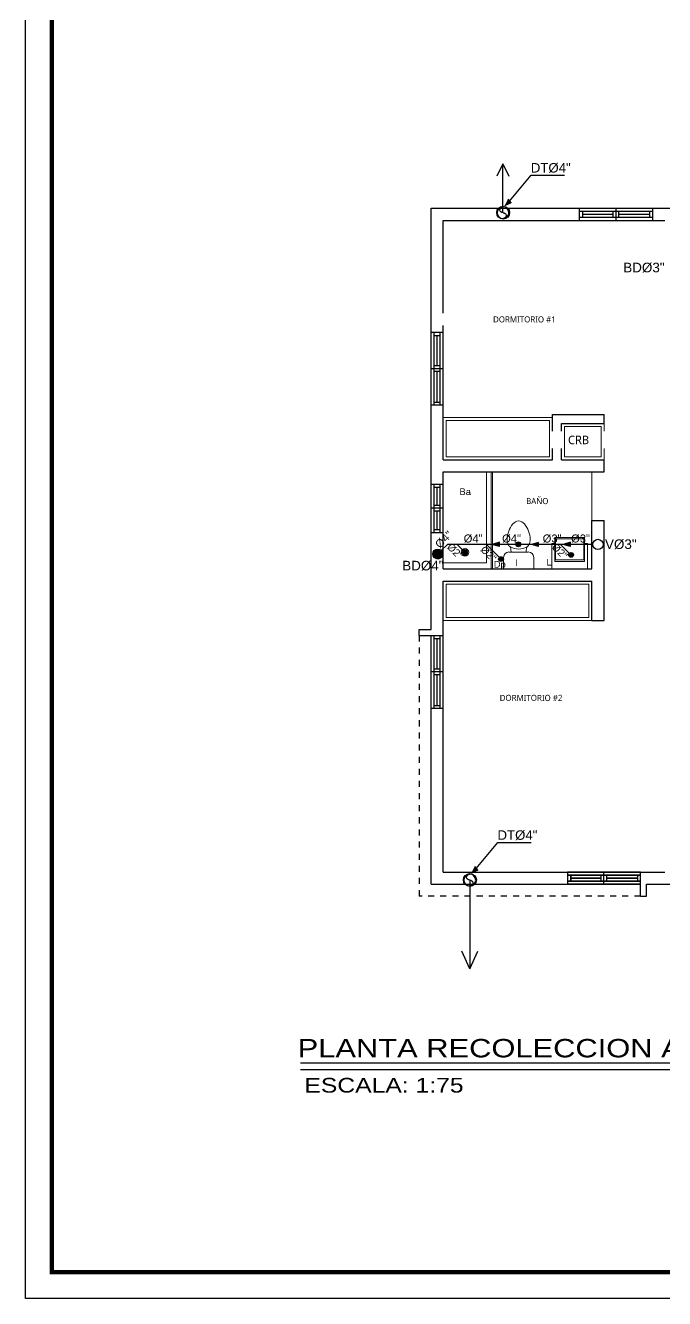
# Model space of a CAD drawing. Header units: feet. Extents: x 1019 to 2236, y -546 to 122.
# Drawn here: x 1054.27 to 1064.81, y 18.88 to 39.88 of the extents above; entities that cross this region are included whole.
import ezdxf

# ---------------------------------------------------------------- set-up
doc = ezdxf.new("R2010")
doc.units = ezdxf.units.FT
doc.header["$LTSCALE"] = 0.05
doc.header["$MEASUREMENT"] = 0
doc.linetypes.add('HIDDEN', pattern=[9.525, 6.35, -3.175])
for name, color, linetype, lineweight in [('A-WALL', 7, 'Continuous', 25), ('closet', 8, 'Continuous', 5), ('I-FURN', 8, 'Continuous', 0), ('P-SANR-FIXT', 8, 'Continuous', 9)]:
    doc.layers.add(name, color=color, linetype=linetype, lineweight=lineweight)
for name, color, linetype in [('AGUASNEGRAS', 4, 'Continuous'), ('ANNDTTEXT', 2, 'Continuous'), ('MARCO', 1, 'Continuous'), ('PERT-VENT', 8, 'Continuous'), ('TEXTO', 2, 'Continuous'), ('textos', 7, 'Continuous'), ('TEXXT', 2, 'Continuous'), ('TXT', 2, 'Continuous'), ('VUELO', 8, 'HIDDEN')]:
    doc.layers.add(name, color=color, linetype=linetype)
doc.styles.add('ads', font='trebuc.ttf', dxfattribs={"height": 0.14})
doc.styles.add('DAMIAN', font='arial.ttf', dxfattribs={"height": 0.12})

# ---------------------------------------------------------------- blocks, each defined once
blk = doc.blocks.new('bath_sink_6127 - bath_sink_6127-V2-Nivel 1')
at = {"layer": 'I-FURN'}
for p, q in [((0.293, 0.297), (-0.127, 0.297)), ((-0.127, 0.297), (-0.127, -0.29)), ((0.395, 0.244), (-0.005, 0.244)), ((-0.005, 0.244), (-0.005, -0.245)), ((0.025, -0.234), (0.025, 0.233)), ((0.025, 0.233), (0.369, 0.233)), ((0.293, 0.244), (0.293, 0.297)), ((0.369, 0.233), (0.369, -0.234)), ((0.395, -0.245), (0.395, 0.244)), ((0.293, -0.29), (-0.127, -0.29)), ((-0.005, -0.245), (0.395, -0.245)), ((0.369, -0.234), (0.025, -0.234)), ((0.293, -0.29), (0.293, -0.245))]:
    blk.add_line(p, q, dxfattribs=at)
blk = doc.blocks.new('Toilet_-_Tank_-_3D_4840 - 17_ High_ Seat Not Visible-536545-Nivel 1')
at = {"layer": 'P-SANR-FIXT'}
for p, q in [((0.248, 0.489), (-0.248, 0.489)), ((-0.248, 0.489), (-0.248, 0.298)), ((0.248, 0.298), (0.248, 0.489)), ((-0.159, 0.21), (-0.123, 0.21)), ((-0.123, 0.21), (-0.132, 0.127)), ((-0.123, 0.21), (0.123, 0.21)), ((0.132, 0.127), (0.123, 0.21)), ((0.123, 0.21), (0.159, 0.21))]:
    blk.add_line(p, q, dxfattribs=at)
for centre, radius, start, end in [((-0.159, 0.298), 0.0889, 180, 270), ((0.159, 0.298), 0.0889, 270, 360), ((-0.023, 0.008), 0.167, 151.0596, 182.709), ((-0.083, 0.041), 0.0995, 119.8981, 151.0596), ((0, -0.104), 0.266, 90.1019, 119.8981), ((0, -0.104), 0.266, 60.1019, 89.8981), ((0.083, 0.041), 0.0995, 28.9404, 60.1019), ((0.023, 0.008), 0.167, 357.291, 28.9404), ((0.25, 0.021), 0.441, 182.709, 218.5058), ((-0.25, 0.021), 0.441, 321.4942, 357.291), ((0.011, -0.169), 0.136, 218.5058, 265.219), ((-0.011, -0.169), 0.136, 274.781, 321.4942)]:
    blk.add_arc(centre, radius, start, end, dxfattribs=at)
blk = doc.blocks.new('A$C3D6C2CD6')
at = {"layer": 'P-SANR-FIXT'}
for p, q in [((0, 1.6), (0.787, 1.6)), ((0, 0.102), (0, 1.6)), ((0.711, 1.6), (0.711, 0.102)), ((0.787, 0), (0.787, 1.6)), ((0.813, 1.6), (0.813, 0)), ((0.324, 0.227), (0.324, 0.317)), ((0.333, 0.317), (0.333, 0.227)), ((0.351, 0.227), (0.351, 0.317)), ((0.36, 0.317), (0.36, 0.227)), ((0.378, 0.227), (0.378, 0.317)), ((0.387, 0.317), (0.387, 0.227)), ((0.711, 0.102), (0, 0.102)), ((0, 0), (0.787, 0)), ((0.124, 0), (0.787, 0)), ((0.813, 0), (0.787, 0)), ((0.813, 0), (0.787, 0))]:
    blk.add_line(p, q, dxfattribs=at)
for centre, radius, start, end in [((0.356, 0.272), 0.0635, 90, 270), ((0.356, 0.272), 0.0635, 90, 270), ((0.328, 0.317), 0.00444, 360, 180), ((0.328, 0.227), 0.00444, 180, 360), ((0.356, 0.317), 0.00444, 360, 180), ((0.356, 0.227), 0.00444, 180, 360), ((0.356, 0.272), 0.0635, 270, 90), ((0.356, 0.272), 0.0635, 270, 90), ((0.383, 0.317), 0.00444, 360, 180), ((0.383, 0.227), 0.00444, 180, 360)]:
    blk.add_arc(centre, radius, start, end, dxfattribs=at)
blk = doc.blocks.new('A$C72735B25')
at = {"layer": 'PERT-VENT', "extrusion": (-1.27878e-17, -1.31713e-15, -1)}
for p, q in [((0, 0), (0, 1.203)), ((0.05, 0), (0.05, 1.203)), ((0.1, 0.648), (0.1, 1.149)), ((0.15, 0), (0.15, 1.203)), ((0.2, 0), (0.2, 1.203)), ((0.15, 0.648), (0.05, 0.648)), ((0.2, 0.602), (0, 0.602)), ((0.15, 0.555), (0.05, 0.555)), ((0.1, 0.05), (0.1, 0.555)), ((0.05, 0.05), (0.15, 0.05))]:
    blk.add_line(p, q, dxfattribs=at)
at = {"layer": 'PERT-VENT', "extrusion": (-1.27878e-17, 1.31713e-15, -1)}
blk.add_line((0.05, 1.153), (0.15, 1.153), dxfattribs=at)
blk = doc.blocks.new('A$C206B62E9')
at = {"color": 2}
blk.add_circle((0.125, 0.125), 0.125, dxfattribs=at)
for centre, start, end in [((0.063, 0.129), 356.4536, 176.4536), ((0.187, 0.121), 176.4536, 356.4536)]:
    blk.add_arc(centre, 0.0625, start, end, dxfattribs=at)

msp = doc.modelspace()

# ---------------------------------------------------------------- hatches: boundary and pattern name
at = {"layer": 'AGUASNEGRAS'}
for points in [[(1062.084, 31.351), (1061.964, 31.316), (1062.084, 31.282)], [(1062.732, 31.35), (1062.612, 31.316), (1062.732, 31.281)], [(1063.255, 31.351), (1063.135, 31.317), (1063.255, 31.282)]]:
    msp.add_hatch(color=256, dxfattribs=at).paths.add_polyline_path(points)
at = {"layer": 'AGUASNEGRAS', "ltscale": 3}
h = msp.add_hatch(color=256, dxfattribs=at)
h.dxf.hatch_style = 1
edge = h.paths.add_edge_path()
edge.add_arc((1062.397, 31.318), 0.0394, 0, 360)
h = msp.add_hatch(color=256, dxfattribs=at)
h.dxf.hatch_style = 1
edge = h.paths.add_edge_path()
edge.add_arc((1061.069, 31.157), 0.0812, 0, 360)
h = msp.add_hatch(color=256, dxfattribs=at)
h.dxf.hatch_style = 1
edge = h.paths.add_edge_path()
edge.add_arc((1061.516, 31.184), 0.0394, 0, 360)
h = msp.add_hatch(color=256, dxfattribs=at)
h.dxf.hatch_style = 1
edge = h.paths.add_edge_path()
edge.add_arc((1062.112, 31.074), 0.0394, 0, 360)
h = msp.add_hatch(color=256, dxfattribs=at)
h.dxf.hatch_style = 1
edge = h.paths.add_edge_path()
edge.add_arc((1063.267, 31.144), 0.0394, 0, 360)
at = {"layer": 'TEXTO'}
for points in [[(1062.163, 36.891), (1062.281, 36.943), (1062.224, 37.009)], [(1062.163, 36.891), (1062.281, 36.943), (1062.224, 37.009)], [(1061.614, 25.884), (1061.732, 25.935), (1061.675, 26.001)], [(1061.614, 25.884), (1061.732, 25.935), (1061.675, 26.001)]]:
    msp.add_hatch(color=2, dxfattribs=at).paths.add_polyline_path(points)

# ---------------------------------------------------------------- linework, layer by layer
at = {"layer": 'A-WALL'}
for p, q in [((1060.96, 36.862), (1063.407, 36.862)), ((1060.96, 34.815), (1060.96, 36.862)), ((1060.96, 36.862), (1063.407, 36.862)), ((1064.61, 36.862), (1065.01, 36.862)), ((1061.16, 34.815), (1061.16, 36.662)), ((1061.16, 36.662), (1063.407, 36.662)), ((1064.61, 36.662), (1064.81, 36.662)), ((1060.96, 32.313), (1060.96, 33.612)), ((1061.16, 32.712), (1061.16, 33.612)), ((1062.96, 32.712), (1062.96, 33.462)), ((1062.96, 33.462), (1063.81, 33.462)), ((1063.81, 33.312), (1063.81, 33.462)), ((1063.11, 32.712), (1063.11, 33.312)), ((1063.11, 33.312), (1063.81, 33.312)), ((1061.16, 32.712), (1062.96, 32.712)), ((1063.11, 32.712), (1063.81, 32.712)), ((1063.81, 32.512), (1063.81, 32.712)), ((1061.16, 32.313), (1061.16, 32.512)), ((1061.16, 32.512), (1063.81, 32.512)), ((1063.61, 30.912), (1063.61, 31.712)), ((1063.61, 31.712), (1063.81, 31.712)), ((1063.81, 30.062), (1063.81, 31.712)), ((1060.96, 29.915), (1060.96, 31.51)), ((1061.16, 30.912), (1061.16, 31.51)), ((1061.16, 30.912), (1063.61, 30.912)), ((1061.16, 29.815), (1061.16, 30.712)), ((1061.16, 30.712), (1063.61, 30.712)), ((1063.61, 30.062), (1063.61, 30.712)), ((1063.61, 30.062), (1063.81, 30.062)), ((1060.76, 29.815), (1060.76, 29.915)), ((1060.96, 25.712), (1060.96, 28.612)), ((1061.16, 25.912), (1061.16, 28.612)), ((1061.16, 25.912), (1063.207, 25.912)), ((1064.41, 25.912), (1064.81, 25.912)), ((1060.96, 25.712), (1063.207, 25.712)), ((1064.51, 25.712), (1065.01, 25.712)), ((1064.41, 25.512), (1064.51, 25.512))]:
    msp.add_line(p, q, dxfattribs=at)
at = {"layer": 'A-WALL', "extrusion": (-6.28888e-16, -1.94037e-15, -1)}
for p, q in [((1063.407, 36.662), (1063.407, 36.862)), ((1064.61, 36.862), (1064.61, 36.662))]:
    msp.add_line(p, q, dxfattribs=at)
at = {"layer": 'A-WALL', "extrusion": (-1.27878e-17, -1.31713e-15, -1)}
for p, q in [((1060.96, 34.815), (1061.16, 34.815)), ((1061.16, 33.612), (1060.96, 33.612)), ((1060.96, 32.313), (1061.16, 32.313)), ((1061.16, 31.51), (1060.96, 31.51)), ((1060.76, 29.915), (1060.96, 29.915)), ((1060.76, 29.815), (1061.16, 29.815))]:
    msp.add_line(p, q, dxfattribs=at)
at = {"layer": 'A-WALL', "extrusion": (-6.28888e-16, -1.93323e-15, -1)}
for p, q in [((1063.207, 25.912), (1063.207, 25.712)), ((1064.41, 25.512), (1064.41, 25.912)), ((1064.51, 25.512), (1064.51, 25.712))]:
    msp.add_line(p, q, dxfattribs=at)
at = {"layer": 'AGUASNEGRAS', "ltscale": 3}
for p, q in [((1061.229, 31.316), (1061.126, 31.214)), ((1063.626, 31.316), (1061.229, 31.316)), ((1061.386, 31.316), (1061.545, 31.157)), ((1061.87, 31.316), (1062.085, 31.102)), ((1063.09, 31.317), (1063.266, 31.14))]:
    msp.add_line(p, q, dxfattribs=at)
at = {"layer": 'AGUASNEGRAS'}
for points in [[(1062.084, 31.282), (1062.084, 31.351), (1061.964, 31.316)], [(1062.084, 31.282), (1061.964, 31.316)], [(1062.732, 31.281), (1062.732, 31.35), (1062.612, 31.316)], [(1062.732, 31.281), (1062.612, 31.316)], [(1063.255, 31.282), (1063.255, 31.351), (1063.135, 31.317)], [(1063.255, 31.282), (1063.135, 31.317)]]:
    msp.add_lwpolyline(points, dxfattribs=at)
at = {"layer": 'AGUASNEGRAS', "ltscale": 3}
for centre, radius in [((1062.397, 31.318), 0.0394), ((1063.71, 31.316), 0.0843), ((1061.069, 31.157), 0.0812), ((1061.516, 31.184), 0.0394), ((1062.112, 31.074), 0.0394), ((1062.112, 31.074), 0.0394), ((1063.267, 31.144), 0.0394)]:
    msp.add_circle(centre, radius, dxfattribs=at)
at = {"layer": 'ANNDTTEXT', "ltscale": 0.5}
for centre in [(1062.147, 36.789), (1062.147, 36.789), (1061.598, 25.781), (1061.598, 25.781)]:
    msp.add_circle(centre, 0.107, dxfattribs=at)
at = {"layer": 'closet'}
for p, q in [((1061.16, 33.412), (1062.96, 33.412)), ((1063.81, 32.712), (1063.81, 33.312)), ((1061.16, 30.062), (1063.61, 30.062))]:
    msp.add_line(p, q, dxfattribs=at)
msp.add_lwpolyline([(1061.21, 30.112), (1063.56, 30.112), (1063.56, 30.662), (1061.21, 30.662)], close=True, dxfattribs=at)
at = {"layer": 'PERT-VENT', "extrusion": (-1.27878e-17, -1.31713e-15, -1)}
for p, q in [((1060.96, 31.51), (1060.96, 32.313)), ((1061.01, 31.51), (1061.01, 32.313)), ((1061.06, 31.958), (1061.06, 32.259)), ((1061.11, 31.51), (1061.11, 32.313)), ((1061.16, 31.51), (1061.16, 32.313)), ((1061.11, 31.958), (1061.01, 31.958)), ((1061.16, 31.912), (1060.96, 31.912)), ((1061.11, 31.865), (1061.01, 31.865)), ((1061.06, 31.56), (1061.06, 31.865)), ((1061.01, 31.56), (1061.11, 31.56))]:
    msp.add_line(p, q, dxfattribs=at)
at = {"layer": 'PERT-VENT', "extrusion": (-1.27878e-17, 1.31713e-15, -1)}
msp.add_line((1061.01, 32.263), (1061.11, 32.263), dxfattribs=at)
at = {"layer": 'PERT-VENT', "extrusion": (-6.28888e-16, -1.93323e-15, -1)}
for p, q in [((1064.41, 25.912), (1063.207, 25.912)), ((1064.41, 25.862), (1063.207, 25.862)), ((1063.261, 25.862), (1063.261, 25.762)), ((1063.762, 25.762), (1063.762, 25.862)), ((1063.809, 25.712), (1063.809, 25.912)), ((1063.855, 25.762), (1063.855, 25.862)), ((1064.36, 25.862), (1064.36, 25.762)), ((1064.41, 25.762), (1063.207, 25.762)), ((1064.41, 25.712), (1063.207, 25.712)), ((1063.762, 25.812), (1063.261, 25.812)), ((1064.36, 25.812), (1063.855, 25.812))]:
    msp.add_line(p, q, dxfattribs=at)
at = {"layer": 'TEXTO', "color": 2}
for p, q in [((1062.141, 37.592), (1062.04, 37.389)), ((1062.141, 36.788), (1062.141, 37.592)), ((1062.141, 37.592), (1062.242, 37.389)), ((1062.253, 36.977), (1062.607, 37.406)), ((1062.253, 36.977), (1062.607, 37.406)), ((1062.607, 37.406), (1063.158, 37.406)), ((1062.607, 37.406), (1063.158, 37.406)), ((1062.224, 37.009), (1062.281, 36.943)), ((1062.224, 37.009), (1062.281, 36.943)), ((1061.704, 25.969), (1062.058, 26.399)), ((1061.704, 25.969), (1062.058, 26.399)), ((1062.058, 26.399), (1062.609, 26.398)), ((1062.058, 26.399), (1062.609, 26.398)), ((1061.675, 26.001), (1061.732, 25.935)), ((1061.675, 26.001), (1061.732, 25.935)), ((1061.598, 25.781), (1061.597, 24.313))]:
    msp.add_line(p, q, dxfattribs=at)
for points in [[(1061.597, 24.313), (1061.465, 24.605)], [(1061.597, 24.313), (1061.73, 24.605)]]:
    msp.add_lwpolyline(points, dxfattribs=at)
at = {"layer": 'TEXXT', "color": 4}
msp.add_line((1058.807, 22.764), (1079.264, 22.764), dxfattribs=at)
at = {"layer": 'TEXXT', "color": 3}
msp.add_line((1058.807, 22.655), (1077.829, 22.655), dxfattribs=at)
at = {"layer": 'VUELO', "ltscale": 0.02}
for p in [(1060.76, 29.815), (1064.41, 25.512)]:
    msp.add_line(p, (1060.76, 25.512), dxfattribs=at)

# ---------------------------------------------------------------- block references
at = {"rotation": 270}
for p in [(1063.407, 36.862), (1063.207, 25.912)]:
    msp.add_blockref('A$C72735B25', p, dxfattribs=at)
msp.add_blockref('A$C72735B25', (1060.96, 33.612))
at = {"layer": 'I-FURN', "rotation": 90}
msp.add_blockref('bath_sink_6127 - bath_sink_6127-V2-Nivel 1', (1063.245, 31.038), dxfattribs=at)
at = {"layer": 'P-SANR-FIXT', "rotation": 179.9999999999976}
msp.add_blockref('Toilet_-_Tank_-_3D_4840 - 17_ High_ Seat Not Visible-536545-Nivel 1', (1062.402, 31.401), dxfattribs=at)
at = {"layer": 'TEXTO', "color": 2, "xscale": -0.7874921249995218, "yscale": 0.7874921249995168, "zscale": 0.7874921249995168, "rotation": 269.9723624571136}
for p in [(1062.046, 36.69), (1062.046, 36.69), (1061.497, 25.682), (1061.497, 25.682)]:
    msp.add_blockref('A$C206B62E9', p, dxfattribs=at)

# ---------------------------------------------------------------- texts
at = {"layer": 'textos', "color": 7, "style": 'DAMIAN', "width": 1.2}
for s, height, p in [('PLANTA RECOLECCION AGUAS RESIDUALES DE 3ER. NIVEL, BLOQUE A  ', 0.30347, (1058.759, 22.855)), (' ESCALA: 1:75', 0.24277, (1058.757, 22.274))]:
    msp.add_text(s, height=height, dxfattribs=at).set_placement(p)
at = {"layer": 'TEXXT', "style": 'DAMIAN'}
for s, insert, char_height, width, attachment_point, rotation in [(' DT%%C4"', (1062.542, 37.445), 0.156, 3.7752, 7, 359.9724), (' DT%%C4"', (1062.542, 37.445), 0.156, 3.7752, 7, 359.9724), (' %%C4"', (1061.23, 31.555), 0.132, 3.4848, 3, 45), (' %%C2"', (1061.497, 31.148), 0.12, 2.904, 3, 315), (' %%C2"', (1063.223, 31.147), 0.12, 2.904, 3, 315), (' %%C2"', (1062.049, 31.105), 0.12, 2.904, 3, 315), (' DT%%C4"', (1061.993, 26.438), 0.156, 3.7752, 7, 359.9724), (' DT%%C4"', (1061.993, 26.438), 0.156, 3.7752, 7, 359.9724)]:
    msp.add_mtext(s, dxfattribs=dict(at, insert=insert, char_height=char_height, width=width, attachment_point=attachment_point, rotation=rotation))
at = {"layer": 'TEXXT', "attachment_point": 3, "style": 'DAMIAN'}
for s, insert, char_height, width in [(' BD%%C3"', (1064.808, 35.963), 0.1584, 4.18176), (' %%C4"', (1061.808, 31.48), 0.132, 3.4848), (' %%C4"', (1062.441, 31.48), 0.132, 3.4848), (' %%C3"', (1063.11, 31.48), 0.132, 3.4848), (' %%C3"', (1063.578, 31.48), 0.132, 3.4848), ('{\\fArial|b0|i0|c238|p34;V%%C}3{\\fArial|b0|i0|c238|p34;"}', (1064.347, 31.4), 0.1584, 4.18176), (' BD%%C4"', (1061.164, 31.046), 0.1584, 4.18176), (' Dp', (1062.189, 31.043, 1.752), 0.11, 2.904), (' I', (1062.391, 31.07), 0.11, 2.904), (' L', (1062.947, 31.078), 0.11, 2.904)]:
    msp.add_mtext(s, dxfattribs=dict(at, insert=insert, char_height=char_height, width=width))
at = {"layer": 'TXT', "insert": (1062.709, 32.081), "char_height": 0.1, "width": 2.688, "attachment_point": 2, "style": 'ads', "bg_fill": 2}
msp.add_mtext('BAÑO', dxfattribs=at)

# ---------------------------------------------------------------- next in the draw order: linework, layer by layer
at = {"layer": 'closet'}
msp.add_line((1063.61, 31.712), (1063.61, 32.512), dxfattribs=at)

# ---------------------------------------------------------------- next in the draw order: block references
msp.add_blockref('A$C3D6C2CD6', (1061.16, 30.912))

# ---------------------------------------------------------------- next in the draw order: texts
at = {"layer": 'TEXXT', "insert": (1061.615, 32.241), "char_height": 0.11, "width": 2.904, "attachment_point": 3, "style": 'DAMIAN'}
msp.add_mtext(' Ba', dxfattribs=at)
at = {"layer": 'TXT', "width": 2.688, "attachment_point": 2, "style": 'ads', "bg_fill": 2}
for s, insert, char_height in [('DORMITORIO #1', (1062.497, 35.078), 0.1), ('CRB', (1063.39, 33.11), 0.14), ('DORMITORIO #2', (1062.607, 28.835), 0.1)]:
    msp.add_mtext(s, dxfattribs=dict(at, insert=insert, char_height=char_height))

# ---------------------------------------------------------------- next in the draw order: linework, layer by layer
at = {"layer": 'A-WALL', "extrusion": (-1.27878e-17, -1.31713e-15, -1)}
msp.add_line((1061.16, 28.612), (1060.96, 28.612), dxfattribs=at)
at = {"layer": 'closet'}
for points in [[(1061.21, 32.762), (1062.91, 32.762), (1062.91, 33.362), (1061.21, 33.362)], [(1063.16, 32.762), (1063.76, 32.762), (1063.76, 33.262), (1063.16, 33.262)]]:
    msp.add_lwpolyline(points, close=True, dxfattribs=at)
at = {"layer": 'MARCO'}
msp.add_lwpolyline([(1054.272, 60.877), (1118.772, 60.877), (1118.772, 18.877), (1054.272, 18.877)], close=True, dxfattribs=at)
at = {"layer": 'MARCO', "const_width": 0.075}
msp.add_lwpolyline([(1111.6, 60.443), (1054.706, 60.443), (1054.706, 19.311), (1111.6, 19.311)], close=True, dxfattribs=at)

# ---------------------------------------------------------------- next in the draw order: block references
msp.add_blockref('A$C72735B25', (1060.96, 28.612))
msp.add_blockref('A$C72735B25', (1060.96, 28.612))

doc.saveas('drawing.dxf')
